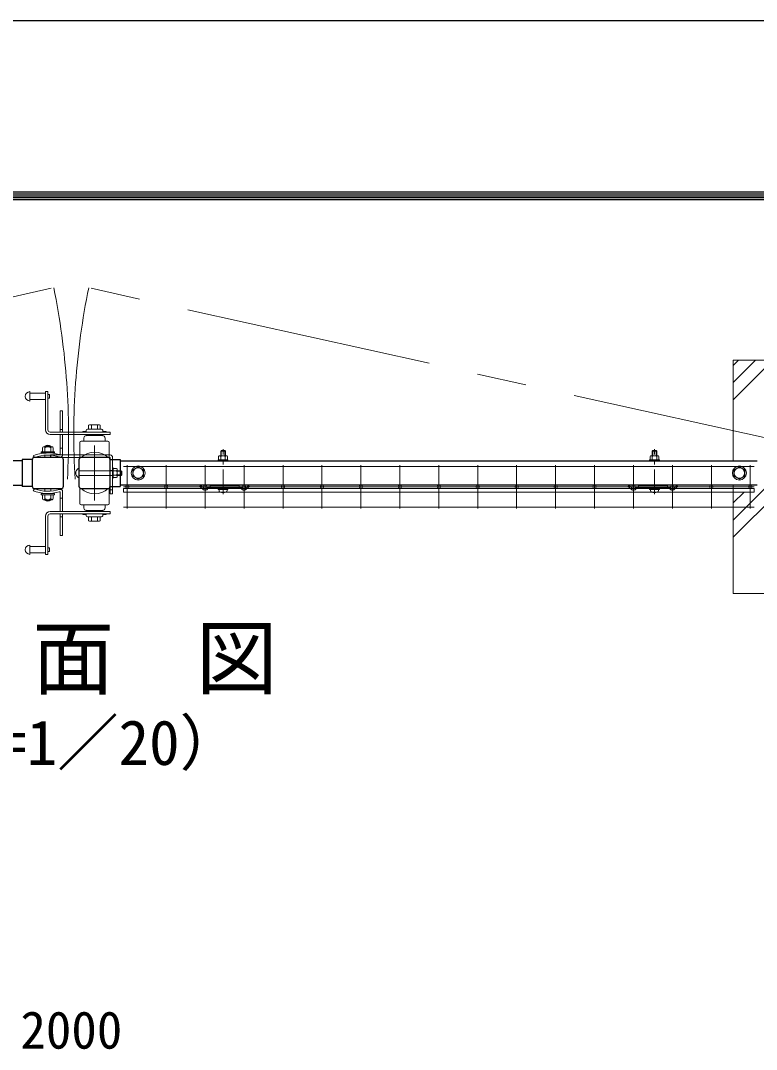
# Model space of a CAD drawing. Units: millimetres, scale not verified. Extents: x -4200 to 4200, y -2970 to 2970.
# Drawn here: x 1177 to 2122, y 1648 to 2970 of the extents above; entities that cross this region are included whole.
import ezdxf
from ezdxf.enums import TextEntityAlignment as Align

# ---------------------------------------------------------------- set-up
doc = ezdxf.new("R2010")
doc.units = ezdxf.units.MM
doc.header["$LTSCALE"] = 10
doc.linetypes.add('USER1', pattern=[50.8, 31.75, -6.35, 6.35, -6.35])
for name, color, linetype, lineweight in [('0-0_D-TTL-TXT', 7, 'Continuous', 25), ('0-1_D-STR1', 1, 'Continuous', 25), ('0-2_D-STR3', 3, 'Continuous', 13), ('0-3_D-BMK', 2, 'USER1', 13), ('0-5_D-STR-DIM', 7, 'Continuous', 13), ('0-6_D-DCR-HCH', 7, 'Continuous', 13), ('0-B_D-STR2', 7, 'Continuous', 13), ('0-C_D-TTL', 7, 'Continuous', 25)]:
    doc.layers.add(name, color=color, linetype=linetype, lineweight=lineweight)
doc.styles.add('ＭＳ ゴシック', font='')
doc.styles.get('ＭＳ ゴシック').set_extended_font_data('MS Gothic')

# ---------------------------------------------------------------- blocks, each defined once
blk = doc.blocks.new('A$C89819078')
at = {"layer": '0-2_D-STR3'}
for p, q in [((-57.5, 409.3), (-57.5, 367.5)), ((-43.3, 417.5), (43.3, 417.5)), ((-23, 484), (-30, 477)), ((30, 477), (-30, 477)), ((-30, 477), (-30, 417.5)), ((-29.1, 409.3), (-29.1, 367.5)), ((-23, 484), (-23, 417.5)), ((23, 484), (-23, 484)), ((23, 484), (23, 417.5)), ((23, 484), (30, 477)), ((29.1, 409.3), (29.1, 367.5)), ((30, 477), (30, 417.5)), ((57.5, 409.3), (57.5, 367.5)), ((-62.5, 367.5), (62.5, 367.5)), ((-62.5, 351.5), (-62.5, 367.5)), ((-62.5, 351.5), (62.5, 351.5)), ((-57.5, 367.5), (57.5, 367.5)), ((62.5, 351.5), (62.5, 367.5)), ((-62.5, 0), (62.5, 0)), ((-62.5, -16), (-62.5, 0)), ((62.5, -16), (62.5, 0)), ((-62.5, -16), (62.5, -16)), ((-51.8, -16), (51.8, -16)), ((-51.8, -31.3), (-51.8, -16)), ((51.8, -31.6), (51.8, -16))]:
    blk.add_line(p, q, dxfattribs=at)
for centre, radius, start, end in [((-43.3, 401.1), 16.4, 30, 150), ((0, 361.7), 55.8, 58.543, 121.457), ((43.3, 401.1), 16.4, 30, 150), ((-32.8, -31.3), 19, 180, 253.92714), ((0.7, 85), 140, 253.92714, 285.41383), ((32.8, -31.6), 19, 285.41383, 0)]:
    blk.add_arc(centre, radius, start, end, dxfattribs=at)
at = {"layer": '0-3_D-BMK'}
blk.add_line((0, -75), (0, 504), dxfattribs=at)

msp = doc.modelspace()

# ---------------------------------------------------------------- linework, layer by layer
at = {"layer": '0-1_D-STR1'}
for p, q in [((1192.31, 2405.77), (1192.31, 2372.17)), ((1229.11, 2408.97), (1195.51, 2408.97)), ((1232.31, 2372.17), (1232.31, 2405.77)), ((1252.31, 2405.77), (1252.31, 2372.17)), ((1289.11, 2408.97), (1255.51, 2408.97)), ((1292.25, 2406.42), (1305.31, 2406.42)), ((1292.31, 2372.17), (1292.31, 2405.77)), ((1305.31, 2406.42), (1305.31, 2371.52)), ((1179.31, 2404.47), (361.31, 2404.47)), ((1305.31, 2404.47), (2123.31, 2404.47)), ((361.31, 2373.47), (1179.31, 2373.47)), ((1192.38, 2371.52), (1179.31, 2371.52)), ((1195.51, 2368.97), (1229.11, 2368.97)), ((1255.51, 2368.97), (1289.11, 2368.97)), ((1292.25, 2371.52), (1305.31, 2371.52)), ((2123.31, 2373.47), (1305.31, 2373.47))]:
    msp.add_line(p, q, dxfattribs=at)
msp.add_lwpolyline([(1192.38, 2406.42), (1179.31, 2406.42), (1179.31, 2371.52)], dxfattribs=at)
for centre, start, end in [((1195.51, 2405.77), 90, 180), ((1229.11, 2405.77), 0, 90), ((1255.51, 2405.77), 90, 180), ((1289.11, 2405.77), 0, 90), ((1195.51, 2372.17), 180, 270), ((1229.11, 2372.17), 270, 0), ((1255.51, 2372.17), 180, 270), ((1289.11, 2372.17), 270, 0)]:
    msp.add_arc(centre, 3.2, start, end, dxfattribs=at)
at = {"layer": '0-2_D-STR3'}
for p, q in [((1189.31, 2493.47), (1189.31, 2481.47)), ((1209.31, 2491.47), (1189.31, 2491.47)), ((1209.31, 2493.47), (1212.31, 2493.47)), ((1209.31, 2493.47), (1209.31, 2444.47)), ((1212.31, 2493.47), (1212.31, 2444.47)), ((1214.31, 2489.97), (1212.31, 2489.97)), ((1214.31, 2489.97), (1214.31, 2484.97)), ((1209.31, 2483.47), (1189.31, 2483.47)), ((1214.31, 2484.97), (1212.31, 2484.97)), ((1231.31, 2468.97), (1228.31, 2468.97)), ((1228.31, 2441.47), (1228.31, 2468.97)), ((1231.31, 2441.47), (1231.31, 2468.97)), ((1263.21, 2445.47), (1281.21, 2445.47)), ((1264.71, 2450.27), (1264.71, 2445.47)), ((1264.71, 2445.47), (1279.71, 2445.47)), ((1266.53, 2450.97), (1277.87, 2450.97)), ((1268.46, 2450.27), (1268.46, 2445.47)), ((1275.96, 2450.27), (1275.96, 2445.47)), ((1279.71, 2450.27), (1279.71, 2445.47)), ((1215.31, 2441.47), (1292.31, 2441.47)), ((1215.31, 2438.47), (1292.31, 2438.47)), ((1231.31, 2444.97), (1228.31, 2444.97)), ((1228.31, 2438.47), (1228.31, 2413.59)), ((1231.31, 2438.47), (1231.31, 2412.47)), ((1257.21, 2442.47), (1261.21, 2442.47)), ((1257.21, 2442.47), (1257.21, 2441.47)), ((1258.71, 2433.97), (1258.71, 2429.97)), ((1260.93, 2436.87), (1262.55, 2438.47)), ((1261.71, 2443.97), (1261.71, 2442.97)), ((1261.71, 2436.97), (1282.71, 2436.97)), ((1262.55, 2438.47), (1263.61, 2437.4)), ((1263.17, 2436.97), (1263.61, 2437.4)), ((1271.46, 2438.47), (1271.46, 2436.97)), ((1271.46, 2438.47), (1272.96, 2438.47)), ((1272.96, 2438.47), (1272.96, 2436.97)), ((1281.86, 2438.47), (1280.81, 2437.4)), ((1281.25, 2436.97), (1280.81, 2437.4)), ((1283.48, 2436.87), (1281.86, 2438.47)), ((1282.71, 2443.97), (1282.71, 2442.97)), ((1283.21, 2442.47), (1287.21, 2442.47)), ((1285.71, 2433.97), (1285.71, 2429.97)), ((1287.21, 2442.47), (1287.21, 2441.47)), ((1292.31, 2441.47), (1292.31, 2438.47)), ((1205.5, 2421.35), (1205.5, 2416.35)), ((1217.7, 2422.76), (1206.9, 2422.76)), ((1208.3, 2423.35), (1208.3, 2422.74)), ((1208.3, 2423.35), (1216.31, 2423.35)), ((1208.3, 2421.35), (1208.3, 2416.31)), ((1208.8, 2423.69), (1208.8, 2422.74)), ((1215.81, 2423.7), (1215.81, 2422.77)), ((1216.31, 2423.35), (1216.31, 2422.77)), ((1216.31, 2421.35), (1216.31, 2416.31)), ((1219.09, 2421.35), (1219.09, 2416.27)), ((1228.31, 2420.97), (1231.31, 2420.97)), ((1253.21, 2427.97), (1253.21, 2408.97)), ((1255.21, 2429.97), (1289.21, 2429.97)), ((1258.71, 2429.97), (1285.71, 2429.97)), ((1291.21, 2427.97), (1291.21, 2408.97)), ((1195.33, 2408.97), (1193.31, 2411.19)), ((1220.71, 2416.31), (1203.91, 2416.31)), ((1203.91, 2416.31), (1203.91, 2414.71)), ((1203.91, 2414.71), (1220.71, 2414.71)), ((1208.3, 2408.97), (1208.3, 2411.78)), ((1215.51, 2412.17), (1292.31, 2412.17)), ((1215.51, 2412.17), (1215.51, 2408.97)), ((1215.51, 2408.97), (1292.31, 2408.97)), ((1216.31, 2408.97), (1216.31, 2411.78)), ((1220.71, 2416.31), (1220.71, 2414.71)), ((1253.21, 2408.97), (1255.04, 2408.97)), ((1292.31, 2362.17), (1292.31, 2408.97)), ((1251.13, 2394.75), (1252.31, 2394.75)), ((1252.31, 2394.75), (1252.31, 2383.2)), ((1295.51, 2395.47), (1296.21, 2395.47)), ((1295.51, 2382.47), (1295.51, 2395.47)), ((1296.21, 2382.47), (1296.21, 2395.47)), ((1296.21, 2394.75), (1300.63, 2394.75)), ((1301.51, 2384.64), (1301.51, 2393.3)), ((1328.31, 2396.72), (1321.31, 2392.68)), ((1321.31, 2392.68), (1321.31, 2385.26)), ((1328.31, 2396.72), (1335.31, 2392.68)), ((1335.31, 2392.68), (1335.31, 2385.26)), ((2100.31, 2396.72), (2093.31, 2392.68)), ((2093.31, 2392.68), (2093.31, 2385.26)), ((2100.31, 2396.72), (2107.31, 2392.68)), ((2107.31, 2392.68), (2107.31, 2385.26)), ((1251.13, 2383.2), (1252.31, 2383.2)), ((1252.31, 2391.97), (1295.51, 2391.97)), ((1252.31, 2385.97), (1295.51, 2385.97)), ((1295.51, 2392.17), (1292.31, 2392.17)), ((1295.51, 2382.47), (1296.21, 2382.47)), ((1296.21, 2391.86), (1300.63, 2391.86)), ((1296.21, 2386.09), (1300.63, 2386.09)), ((1296.21, 2383.2), (1300.63, 2383.2)), ((1306.61, 2391.97), (1301.51, 2391.97)), ((1307.31, 2391.27), (1301.51, 2391.27)), ((1307.31, 2386.67), (1301.51, 2386.67)), ((1306.61, 2385.97), (1301.51, 2385.97)), ((1306.61, 2385.97), (1306.61, 2391.97)), ((1307.31, 2391.27), (1306.61, 2391.97)), ((1307.31, 2386.67), (1306.61, 2385.97)), ((1307.31, 2386.67), (1307.31, 2391.27)), ((1328.31, 2381.22), (1321.31, 2385.26)), ((1328.31, 2381.22), (1335.31, 2385.26)), ((2100.31, 2381.22), (2093.31, 2385.26)), ((2100.31, 2381.22), (2107.31, 2385.26)), ((1195.33, 2368.47), (1193.31, 2366.25)), ((1208.3, 2368.97), (1208.3, 2365.66)), ((1216.31, 2368.97), (1216.31, 2365.66)), ((1253.21, 2368.97), (1255.04, 2368.97)), ((1253.21, 2349.97), (1253.21, 2368.97)), ((1289.71, 2368.97), (1291.21, 2368.97)), ((1291.21, 2349.97), (1291.21, 2368.97)), ((1295.51, 2367.17), (1292.31, 2367.17)), ((1407.6, 2371.51), (1408.64, 2372.72)), ((1407.6, 2371.51), (1412.31, 2367.45)), ((1408.64, 2372.72), (1413.35, 2368.66)), ((1417.24, 2370.5), (1415.25, 2368.69)), ((1418.31, 2369.32), (1416.33, 2367.51)), ((1418.31, 2370.92), (1420.81, 2370.92)), ((1418.31, 2369.32), (1460.31, 2369.32)), ((1420.81, 2372.72), (1457.81, 2372.72)), ((1420.81, 2370.92), (1420.81, 2372.72)), ((1457.81, 2370.92), (1420.81, 2370.92)), ((1424.31, 2370.92), (1424.31, 2369.32)), ((1454.31, 2370.92), (1454.31, 2369.32)), ((1457.81, 2370.92), (1457.81, 2372.72)), ((1457.81, 2370.92), (1460.31, 2370.92)), ((1460.31, 2369.32), (1462.3, 2367.51)), ((1461.39, 2370.5), (1463.38, 2368.69)), ((1469.98, 2372.72), (1465.27, 2368.66)), ((1471.03, 2371.51), (1466.32, 2367.45)), ((1471.03, 2371.51), (1469.98, 2372.72)), ((1957.59, 2371.51), (1958.64, 2372.72)), ((1957.59, 2371.51), (1962.3, 2367.45)), ((1958.64, 2372.72), (1963.35, 2368.66)), ((1967.23, 2370.5), (1965.24, 2368.69)), ((1968.31, 2369.32), (1966.32, 2367.51)), ((1968.31, 2370.92), (1970.81, 2370.92)), ((1968.31, 2369.32), (2010.31, 2369.32)), ((1970.81, 2372.72), (2007.81, 2372.72)), ((1970.81, 2370.92), (1970.81, 2372.72)), ((2007.81, 2370.92), (1970.81, 2370.92)), ((1974.31, 2370.92), (1974.31, 2369.32)), ((2004.31, 2370.92), (2004.31, 2369.32)), ((2007.81, 2370.92), (2007.81, 2372.72)), ((2007.81, 2370.92), (2010.31, 2370.92)), ((2010.31, 2369.32), (2012.29, 2367.51)), ((2011.38, 2370.5), (2013.37, 2368.69)), ((2019.98, 2372.72), (2015.27, 2368.66)), ((2021.02, 2371.51), (2016.31, 2367.45)), ((2021.02, 2371.51), (2019.98, 2372.72)), ((1203.91, 2362.73), (1220.71, 2362.73)), ((1205.5, 2356.09), (1205.5, 2361.09)), ((1217.7, 2354.68), (1206.9, 2354.68)), ((1208.3, 2356.09), (1208.3, 2361.13)), ((1208.3, 2354.09), (1208.3, 2354.7)), ((1208.3, 2354.09), (1216.31, 2354.09)), ((1208.8, 2353.75), (1208.8, 2354.7)), ((1215.81, 2353.74), (1215.81, 2354.67)), ((1216.31, 2356.09), (1216.31, 2361.13)), ((1216.31, 2354.09), (1216.31, 2354.67)), ((1219.09, 2356.09), (1219.09, 2361.17)), ((1220.71, 2361.13), (1220.71, 2362.73)), ((1228.31, 2339.47), (1228.31, 2363.85)), ((1228.31, 2356.47), (1231.31, 2356.47)), ((1231.31, 2339.47), (1231.31, 2364.97)), ((1255.21, 2347.97), (1289.21, 2347.97)), ((1258.71, 2347.97), (1285.71, 2347.97)), ((1258.71, 2343.97), (1258.71, 2347.97)), ((1260.93, 2341.07), (1262.55, 2339.47)), ((1261.71, 2340.97), (1282.71, 2340.97)), ((1262.55, 2339.47), (1263.61, 2340.54)), ((1263.17, 2340.97), (1263.61, 2340.54)), ((1271.46, 2339.47), (1271.46, 2340.97)), ((1272.96, 2339.47), (1272.96, 2340.97)), ((1281.25, 2340.97), (1280.81, 2340.54)), ((1281.86, 2339.47), (1280.81, 2340.54)), ((1283.48, 2341.07), (1281.86, 2339.47)), ((1285.71, 2343.97), (1285.71, 2347.97)), ((1209.31, 2284.47), (1209.31, 2333.47)), ((1212.31, 2284.47), (1212.31, 2333.47)), ((1215.31, 2339.47), (1292.31, 2339.47)), ((1215.31, 2336.47), (1292.31, 2336.47)), ((1228.31, 2336.47), (1228.31, 2308.47)), ((1231.31, 2332.47), (1228.31, 2332.47)), ((1231.31, 2336.47), (1231.31, 2308.47)), ((1257.21, 2335.47), (1257.21, 2336.47)), ((1257.21, 2335.47), (1261.21, 2335.47)), ((1261.71, 2333.97), (1261.71, 2334.97)), ((1263.21, 2332.47), (1281.21, 2332.47)), ((1264.71, 2332.47), (1279.71, 2332.47)), ((1264.71, 2327.67), (1264.71, 2332.47)), ((1266.53, 2326.97), (1277.87, 2326.97)), ((1268.46, 2327.67), (1268.46, 2332.47)), ((1271.46, 2339.47), (1272.96, 2339.47)), ((1275.96, 2327.67), (1275.96, 2332.47)), ((1279.71, 2327.67), (1279.71, 2332.47)), ((1282.71, 2333.97), (1282.71, 2334.97)), ((1283.21, 2335.47), (1287.21, 2335.47)), ((1287.21, 2335.47), (1287.21, 2336.47)), ((1292.31, 2336.47), (1292.31, 2339.47)), ((1231.31, 2308.47), (1228.31, 2308.47)), ((1189.31, 2284.47), (1189.31, 2296.47)), ((1209.31, 2294.47), (1189.31, 2294.47)), ((1214.31, 2292.97), (1212.31, 2292.97)), ((1214.31, 2287.97), (1212.31, 2287.97)), ((1214.31, 2287.97), (1214.31, 2292.97)), ((1209.31, 2286.47), (1189.31, 2286.47)), ((1209.31, 2284.47), (1212.31, 2284.47))]:
    msp.add_line(p, q, dxfattribs=at)
for points in [[(1292.31, 2362.17), (1295.51, 2362.17), (1295.51, 2408.97)], [(1220.71, 2361.13), (1203.91, 2361.13), (1203.91, 2362.73)]]:
    msp.add_lwpolyline(points, dxfattribs=at)
for centre, radius in [((1328.31, 2388.97), 9), ((1328.31, 2388.97), 6.71), ((2100.31, 2388.97), 9), ((2100.31, 2388.97), 6.71)]:
    msp.add_circle(centre, radius, dxfattribs=at)
for centre, radius, start, end in [((1189.31, 2487.47), 6, 90, 270), ((1263.21, 2443.97), 1.5, 90, 180), ((1266.58, 2448.11), 2.86, 49.03058, 130.96942), ((1272.21, 2440.58), 10.39, 68.85295, 111.14705), ((1277.83, 2448.11), 2.86, 49.04069, 130.95931), ((1281.21, 2443.97), 1.5, 0, 90), ((1215.31, 2444.47), 6, 180, 270), ((1215.31, 2444.47), 3, 180, 270), ((1261.71, 2433.97), 3, 90, 180), ((1261.21, 2442.97), 0.5, 270, 0), ((1283.21, 2442.97), 0.5, 180, 270), ((1282.71, 2433.97), 3, 0, 90), ((1206.9, 2421.35), 1.4, 0.08393, 179.91608), ((1212.31, 2418.34), 6.41, 51.35253, 128.64959), ((1212.31, 2416.34), 6.41, 51.35253, 128.64959), ((1217.7, 2421.37), 1.39, 359.29901, 180.70018), ((1255.21, 2427.97), 2, 90, 180), ((1289.21, 2427.97), 2, 0, 90), ((1212.31, 2361.71), 53, 73.87238, 111.00754), ((1212.31, 2361.94), 50, 72.42905, 109.85261), ((1227.31, 2413.59), 1, 253.8728, 0.00001), ((1228.31, 2412.47), 3, 252.42887, 0.00001), ((1272.37, 2389.59), 26, 48.18801, 131.81207), ((1292.31, 2408.97), 3.2, 0, 90), ((1255.26, 2388.97), 7.1, 125.5469, 234.4531), ((1299.89, 2393.3), 1.62, 297.07996, 62.92004), ((1296.36, 2388.97), 5.15, 325.92454, 34.07546), ((1299.89, 2384.64), 1.62, 297.07996, 62.92004), ((1212.31, 2415.73), 53, 248.99246, 286.12762), ((1212.31, 2415.5), 50, 250.14739, 287.57095), ((1228.31, 2364.97), 3, 359.99999, 107.57113), ((1272.37, 2388.35), 26, 228.18793, 311.81207), ((1414.29, 2369.75), 3.03, 229.26286, 312.38442), ((1414.29, 2369.75), 1.43, 229.26286, 312.38442), ((1418.31, 2369.32), 1.6, 90, 132.38442), ((1460.31, 2369.32), 1.6, 47.61558, 90), ((1464.34, 2369.75), 3.03, 227.61558, 310.73714), ((1464.34, 2369.75), 1.43, 227.61558, 310.73714), ((1964.28, 2369.75), 3.03, 229.26286, 312.38442), ((1964.28, 2369.75), 1.43, 229.26286, 312.38442), ((1968.31, 2369.32), 1.6, 90, 132.38442), ((2010.31, 2369.32), 1.6, 47.61558, 90), ((2014.33, 2369.75), 3.03, 227.61558, 310.73714), ((2014.33, 2369.75), 1.43, 227.61558, 310.73714), ((1206.9, 2356.09), 1.4, 180.08392, 359.91607), ((1212.31, 2361.1), 6.41, 231.35041, 308.64747), ((1212.31, 2359.1), 6.41, 231.35041, 308.64747), ((1217.7, 2356.07), 1.39, 179.29982, 0.70099), ((1227.31, 2363.85), 1, 359.99999, 106.1272), ((1255.21, 2349.97), 2, 180, 270), ((1261.71, 2343.97), 3, 180, 270), ((1282.71, 2343.97), 3, 270, 0), ((1289.21, 2349.97), 2, 270, 0), ((1215.31, 2333.47), 6, 90, 180), ((1215.31, 2333.47), 3, 90, 180), ((1261.21, 2334.97), 0.5, 0, 90), ((1263.21, 2333.97), 1.5, 180, 270), ((1266.58, 2329.83), 2.86, 229.03058, 310.96942), ((1272.21, 2337.37), 10.39, 248.85295, 291.14705), ((1277.83, 2329.83), 2.86, 229.04069, 310.95931), ((1281.21, 2333.97), 1.5, 270, 0), ((1283.21, 2334.97), 0.5, 90, 180), ((1189.31, 2290.47), 6, 90, 270)]:
    msp.add_arc(centre, radius, start, end, dxfattribs=at)
at = {"layer": '0-3_D-BMK'}
for p, q in [((286.62, 2419.82), (1219.85, 2626.99)), ((2197.99, 2419.82), (1264.78, 2626.99)), ((1272.31, 2353.57), (1272.31, 2424.37))]:
    msp.add_line(p, q, dxfattribs=at)
for centre, radius, start, end in [((284.29, 2436.65), 954.73, 356.664, 11.49985), ((2200.32, 2436.63), 954.72, 168.49887, 183.33466)]:
    msp.add_arc(centre, radius, start, end, dxfattribs=at)
at = {"layer": '0-5_D-STR-DIM'}
msp.add_lwpolyline([(2092.31, 2373.47), (2092.31, 2233.97), (2392.31, 2233.97), (2392.31, 2533.97), (2092.31, 2533.97), (2092.31, 2404.47)], dxfattribs=at)
at = {"layer": '0-6_D-DCR-HCH'}
for p, q in [((2092.31, 2483.1), (2143.18, 2533.97)), ((2092.31, 2505.2), (2121.08, 2533.97)), ((2092.31, 2527.3), (2098.99, 2533.97)), ((2092.31, 2328.42), (2135.41, 2371.52)), ((2115.11, 2373.32), (2115.26, 2373.47)), ((2092.31, 2350.52), (2106.26, 2364.47)), ((2092.31, 2306.33), (2148.81, 2362.83))]:
    msp.add_line(p, q, dxfattribs=at)
at = {"layer": '0-B_D-STR2'}
for p, q in [((2119.31, 2397.42), (1309.31, 2397.42)), ((1314.31, 2399.22), (1314.31, 2343.22)), ((1364.31, 2399.22), (1364.31, 2343.22)), ((1414.31, 2399.22), (1414.31, 2343.22)), ((1464.31, 2399.22), (1464.31, 2343.22)), ((1514.31, 2399.22), (1514.31, 2343.22)), ((1564.31, 2399.22), (1564.31, 2343.22)), ((1614.31, 2399.22), (1614.31, 2343.22)), ((1664.31, 2399.22), (1664.31, 2343.22)), ((1714.31, 2399.22), (1714.31, 2343.22)), ((1764.31, 2399.22), (1764.31, 2343.22)), ((1814.31, 2399.22), (1814.31, 2343.22)), ((1864.31, 2399.22), (1864.31, 2343.22)), ((1914.31, 2399.22), (1914.31, 2343.22)), ((1964.31, 2399.22), (1964.31, 2343.22)), ((2014.31, 2399.22), (2014.31, 2343.22)), ((2064.31, 2399.22), (2064.31, 2343.22)), ((2114.31, 2399.22), (2114.31, 2343.22)), ((2119.31, 2371.22), (1309.31, 2371.22)), ((2119.31, 2368.97), (1309.31, 2368.97)), ((1309.31, 2364.47), (1309.31, 2368.97)), ((2119.31, 2364.47), (2119.31, 2368.97)), ((2119.31, 2364.47), (1309.31, 2364.47)), ((2119.31, 2345.02), (1309.31, 2345.02))]:
    msp.add_line(p, q, dxfattribs=at)
for centre in [(1314.31, 2371.22), (1364.31, 2371.22), (1414.31, 2371.22), (1464.31, 2371.22), (1514.31, 2371.22), (1564.31, 2371.22), (1614.31, 2371.22), (1664.31, 2371.22), (1714.31, 2371.22), (1764.31, 2371.22), (1814.31, 2371.22), (1864.31, 2371.22), (1914.31, 2371.22), (1964.31, 2371.22), (2014.31, 2371.22), (2064.31, 2371.22), (2114.31, 2371.22)]:
    msp.add_circle(centre, 2.25, dxfattribs=at)
at = {"layer": '0-C_D-TTL', "color": 2}
msp.add_lwpolyline([(-4199.68, 2970.23), (4200.32, 2970.23), (4200.32, -2969.77), (-4199.68, -2969.77)], close=True, dxfattribs=at)
at = {"layer": '0-C_D-TTL'}
for points in [[(-3929.68, 2750.23), (3930.32, 2750.23), (3930.32, -2749.77), (-3929.68, -2749.77)], [(-3927.18, 2747.73), (3927.82, 2747.73), (3927.82, -2747.27), (-3927.18, -2747.27)], [(-3924.68, 2745.23), (3925.32, 2745.23), (3925.32, -2744.77), (-3924.68, -2744.77)], [(-3922.18, 2742.73), (3922.82, 2742.73), (3922.82, -2742.27), (-3922.18, -2742.27)], [(-3919.68, 2740.23), (3920.32, 2740.23), (3920.32, -2739.77), (-3919.68, -2739.77)]]:
    msp.add_lwpolyline(points, close=True, dxfattribs=at)

# ---------------------------------------------------------------- block references
at = {"layer": '0-5_D-STR-DIM', "xscale": 0.1, "yscale": 0.1}
for p in [(1437.31, 2369.32), (1991.31, 2369.32)]:
    msp.add_blockref('A$C89819078', p, dxfattribs=at)

# ---------------------------------------------------------------- texts
at = {"layer": '0-0_D-TTL-TXT', "style": 'ＭＳ ゴシック'}
for s, height, p in [('平\u3000面\u3000図', 76.98, (982.41, 2089.7)), ('（S=1／20）', 57.7, (1027.9, 1996.5))]:
    msp.add_text(s, height=height, dxfattribs=at).set_placement(p, align=Align.BOTTOM_LEFT)
at = {"layer": '0-5_D-STR-DIM', "style": 'ＭＳ ゴシック'}
msp.add_text('2000', height=48.09, dxfattribs=at).set_placement((1177.06, 1634.96), align=Align.BOTTOM_LEFT)

doc.saveas('drawing.dxf')
